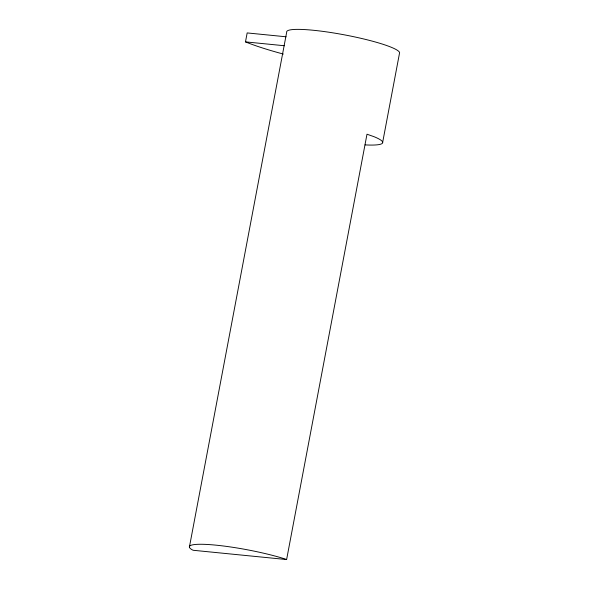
<?xml version="1.0" encoding="UTF-8"?>
<svg xmlns="http://www.w3.org/2000/svg" width="589" height="589" viewBox="0 0 589 589"><rect width="100%" height="100%" fill="white"/><g stroke="black" fill="none" stroke-linecap="round" stroke-linejoin="round"><path stroke-width="0.88" d="M283.324 54.063A114.951 15.402 10.7 0 1 245.48 41.878L247.166 32.925L286.099 36.79M189.393 547.129L286.681 32.233A57.479 7.701 10.7 0 1 341.318 34.28A57.479 7.701 10.7 0 1 399.607 52.671L382.688 142.214M286.615 559.55L284.494 558.799A57.479 7.701 10.7 0 0 216.045 545.164A57.479 7.701 10.7 0 0 191.786 549.589L193.17 550.273L286.615 559.55L366.991 134.204L374.214 136.766A57.479 7.701 10.7 0 1 365.047 144.887M245.48 41.878L284.413 45.743"/></g></svg>
